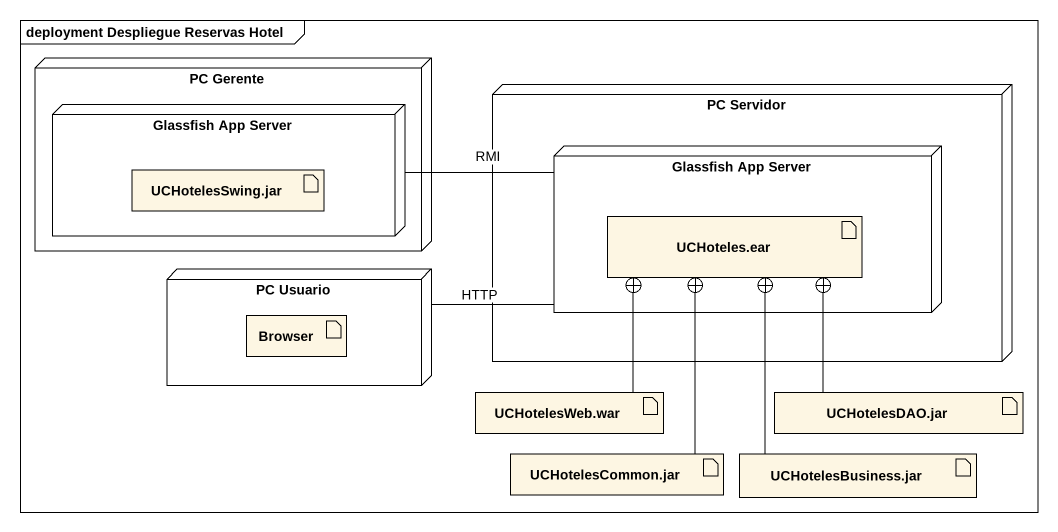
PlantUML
@startuml
mainframe deployment Despliegue Reservas Hotel
node "PC Gerente" as PC_Gerente {
  node "Glassfish App Server" as Glassfish_App_Server {
    artifact "UCHotelesSwing.jar" as UCHotelesSwing_jar
  }
}
node "PC Servidor" as PC_Servidor {
  node "Glassfish App Server" as Glassfish_App_Server_2 {
    artifact "UCHoteles.ear" as UCHoteles_ear
  }
}
node "PC Usuario" as PC_Usuario {
  artifact Browser
}
artifact "UCHotelesWeb.war" as UCHotelesWeb_war
artifact "UCHotelesDAO.jar" as UCHotelesDAO_jar
artifact "UCHotelesCommon.jar" as UCHotelesCommon_jar
artifact "UCHotelesBusiness.jar" as UCHotelesBusiness_jar
Glassfish_App_Server -right- Glassfish_App_Server_2 : RMI
PC_Usuario -right- Glassfish_App_Server_2 : HTTP
UCHotelesWeb_war -up-+ UCHoteles_ear
UCHotelesDAO_jar -up-+ UCHoteles_ear
UCHotelesCommon_jar -up-+ UCHoteles_ear
UCHotelesBusiness_jar -up-+ UCHoteles_ear
@enduml
